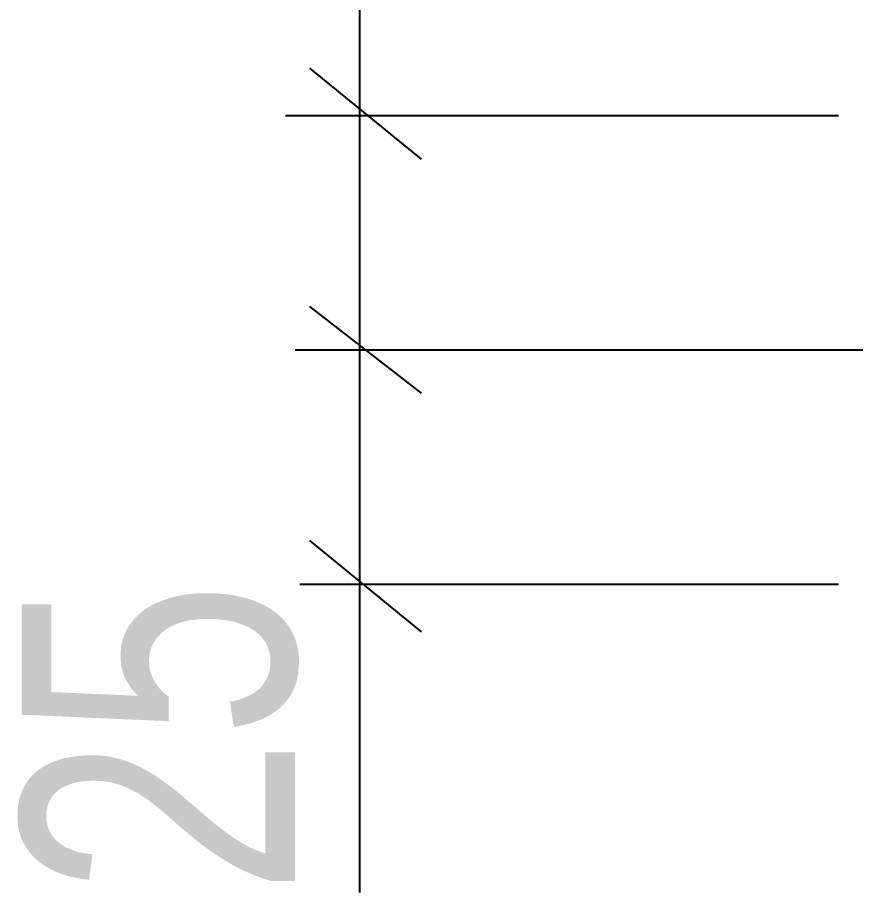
# Model space of a CAD drawing. Header units: millimetres. Extents: x 0 to 420, y 0 to 297.
# Drawn here: x 157 to 164.04, y 32.46 to 39.8 of the extents above; entities that cross this region are included whole.
import ezdxf

# ---------------------------------------------------------------- set-up
doc = ezdxf.new("R2010")
doc.units = ezdxf.units.MM
doc.styles.add('Arial Narrow', font='ARIALN.TTF', dxfattribs={"height": 0.2})

# ---------------------------------------------------------------- blocks, each defined once
blk = doc.blocks.new('0_TCM_4503_AIVD_AD_NOTE_BLOCK-43783565-2284')
at = {"color": 7, "linetype": 'Continuous'}
for p, q in [((159.8707, 42.1258), (159.8707, 32.4554)), ((159.4521, 39.3751), (160.3892, 38.6109)), ((163.8934, 38.9748), (159.2484, 38.9748)), ((159.4521, 37.3737), (160.3892, 36.6459)), ((159.3299, 37.0098), (165.1157, 37.0098)), ((159.4521, 35.4087), (160.3892, 34.6445)), ((159.3706, 35.0448), (163.8934, 35.0448))]:
    blk.add_line(p, q, dxfattribs=at)
at = {"color": 7, "linetype": 'Continuous', "style": 'Arial Narrow', "width": 0.9}
blk.add_text('25', height=2.29659, rotation=90, dxfattribs=at).set_placement((159.33, 32.4348))

msp = doc.modelspace()

# ---------------------------------------------------------------- block references
msp.add_blockref('0_TCM_4503_AIVD_AD_NOTE_BLOCK-43783565-2284', (0, 0))

doc.saveas('drawing.dxf')
